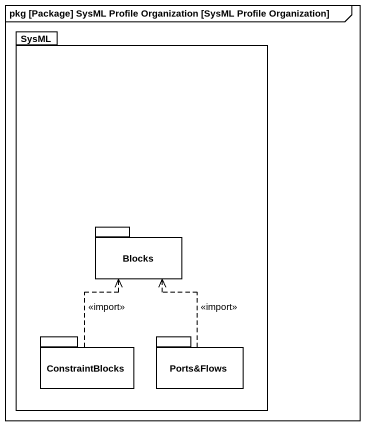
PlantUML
@startuml
mainframe pkg [Package] SysML Profile Organization [SysML Profile Organization]
package SysML #FFFFFF {
  package Blocks #FFFFFF {
  }
  package ConstraintBlocks #FFFFFF {
  }
  package "Ports&Flows" as Ports_Flows #FFFFFF {
  }
}
ConstraintBlocks .up.> Blocks : <<import>>
Ports_Flows .up.> Blocks : <<import>>
@enduml
